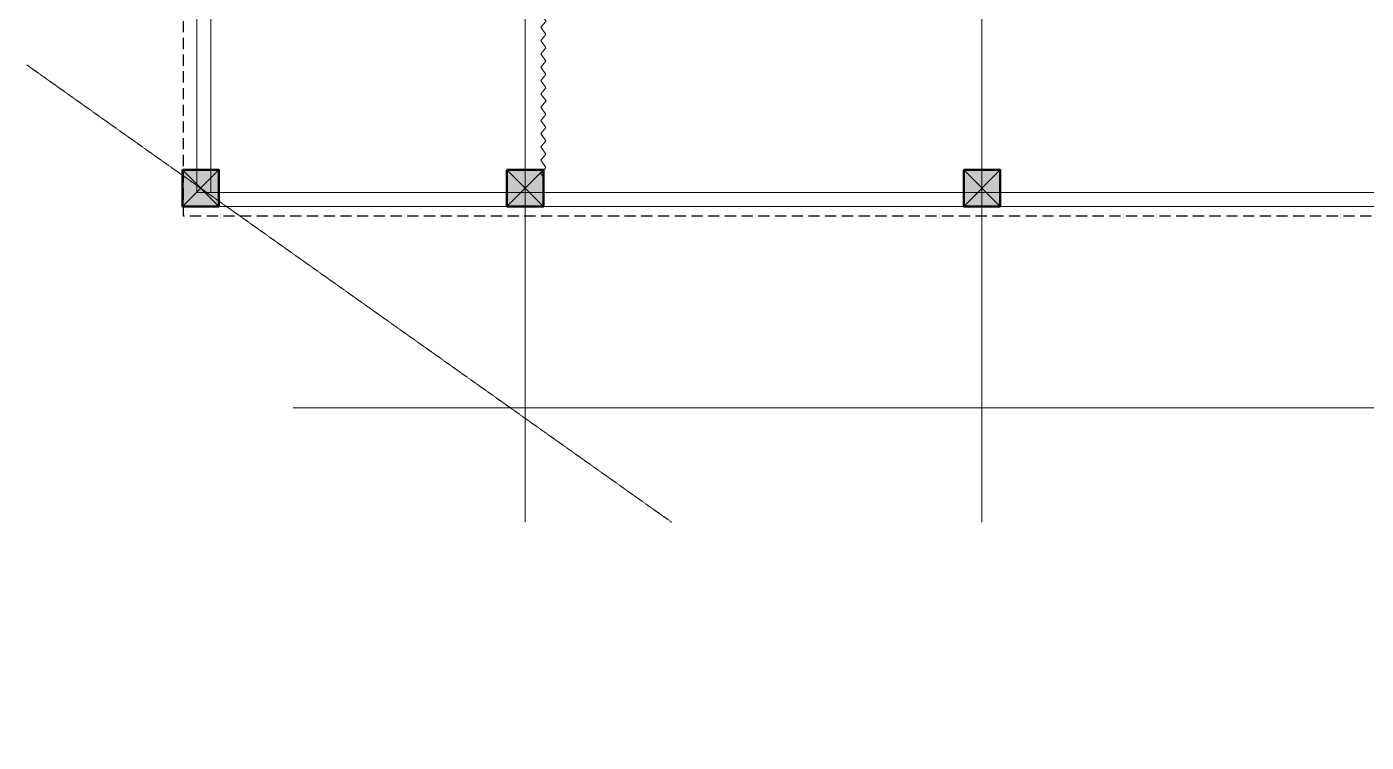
# Model space of a CAD drawing. Header units: millimetres. Extents: x 2399484 to 3337895, y 3598750 to 3969149.
# Drawn here: x 2555483 to 2577479, y 3816446 to 3828197 of the extents above; entities that cross this region are included whole.
import ezdxf

# ---------------------------------------------------------------- set-up
doc = ezdxf.new("R2010")
doc.units = ezdxf.units.MM
doc.header["$MEASUREMENT"] = 0
doc.linetypes.add('CENTER', pattern=[2, 1.25, -0.25, 0.25, -0.25])
doc.linetypes.add('DASHED', pattern=[0.75, 0.5, -0.25])
for name, color, linetype, lineweight in [('centreline', 52, 'CENTER', 5), ('Column-0.5', 14, 'Continuous', 50), ('Hatch', 9, 'Continuous', 9), ('stairs', 6, 'Continuous', 25), ('WALL 0.2', 7, 'Continuous', 20), ('WINDOW', 152, 'Continuous', 30)]:
    doc.layers.add(name, color=color, linetype=linetype, lineweight=lineweight)
doc.linetypes.add('ZIGZAG', pattern='A,0.0001,-0.2,[131,ltypeshp.shx,S=0.2,R=0,X=-0.2,Y=0],-0.4,[131,ltypeshp.shx,S=0.2,R=180,X=0.2,Y=0],-0.2', length=0.8001)

# ---------------------------------------------------------------- blocks, each defined once
blk = doc.blocks.new('2ft column')
at = {"layer": 'Hatch', "ltscale": 5}
h = blk.add_hatch(color=256, dxfattribs=at)
h.dxf.hatch_style = 1
h.paths.add_polyline_path([(2207385, 4176559), (2207985, 4176559), (2207985, 4175959), (2207385, 4175959)])
at = {"layer": 'Column-0.5', "ltscale": 5}
blk.add_lwpolyline([(2207385, 4176559), (2207985, 4176559), (2207985, 4175959), (2207385, 4175959)], close=True, dxfattribs=at)
at = {"layer": 'Defpoints', "ltscale": 5}
for points in [[(2207985, 4176559), (2207385, 4175959)], [(2207985, 4175959), (2207385, 4176559)]]:
    blk.add_lwpolyline(points, dxfattribs=at)

msp = doc.modelspace()

# ---------------------------------------------------------------- linework, layer by layer
at = {"layer": 'centreline', "ltscale": 5}
for p, q in [((2563668.8, 3851404.3), (2563668.8, 3820058.5)), ((2563668.8, 3851404.3), (2563668.8, 3820058.5)), ((2571168.8, 3851404.3), (2571168.8, 3820058.5)), ((2571168.8, 3851404.3), (2571168.8, 3820058.5)), ((2578668.8, 3821937.9), (2559857.6, 3821937.9))]:
    msp.add_line(p, q, dxfattribs=at)
msp.add_lwpolyline([(2555483.2, 3827571.1), (2566074.4, 3820058.5)], dxfattribs=at)
at = {"layer": 'stairs', "linetype": 'DASHED', "ltscale": 366}
msp.add_lwpolyline([(2602218.8, 3817346.2), (2602218.8, 3816446.2), (2594107.5, 3816446.2), (2593207.5, 3816446.2), (2593207.5, 3825087), (2558057.6, 3825087), (2558057.6, 3828417.8)], dxfattribs=at)
at = {"layer": 'WALL 0.2', "ltscale": 5}
for p, q in [((2558274, 3828422.9), (2558274, 3825481.3)), ((2558504, 3828422.9), (2558504, 3825481.3)), ((2558287.6, 3825476.2), (2586848.8, 3825476.2)), ((2558057.6, 3825246.2), (2586618.8, 3825246.2))]:
    msp.add_line(p, q, dxfattribs=at)
at = {"layer": 'WINDOW', "linetype": 'ZIGZAG', "lineweight": 20, "ltscale": 0.5}
for points in [[(2563968.8, 3828346.2), (2564011.2, 3828290.3), (2563926.2, 3828189.3), (2564009.2, 3828069.5), (2563926.2, 3827970.9), (2564009.2, 3827851.1), (2563926.2, 3827752.5), (2564009.2, 3827632.7), (2563926.2, 3827534.1), (2564009.2, 3827414.3), (2563926.2, 3827315.7), (2564009.2, 3827195.9), (2563926.2, 3827097.4), (2563968.8, 3827035.9)], [(2563968.8, 3827035.9), (2564011.2, 3826980), (2563926.2, 3826879), (2564009.2, 3826759.2), (2563926.2, 3826660.6), (2564009.2, 3826540.8), (2563926.2, 3826442.2), (2564009.2, 3826322.4), (2563926.2, 3826223.8), (2564009.2, 3826104), (2563926.2, 3826005.4), (2564009.2, 3825885.6), (2563926.2, 3825787.1), (2563968.8, 3825725.6)]]:
    msp.add_lwpolyline(points, dxfattribs=at)

# ---------------------------------------------------------------- block references
at = {"layer": 'Hatch'}
for p in [(350653, -350712.3), (355983.9, -350712.3), (363483.9, -350712.3)]:
    msp.add_blockref('2ft column', p, dxfattribs=at)

doc.saveas('drawing.dxf')
